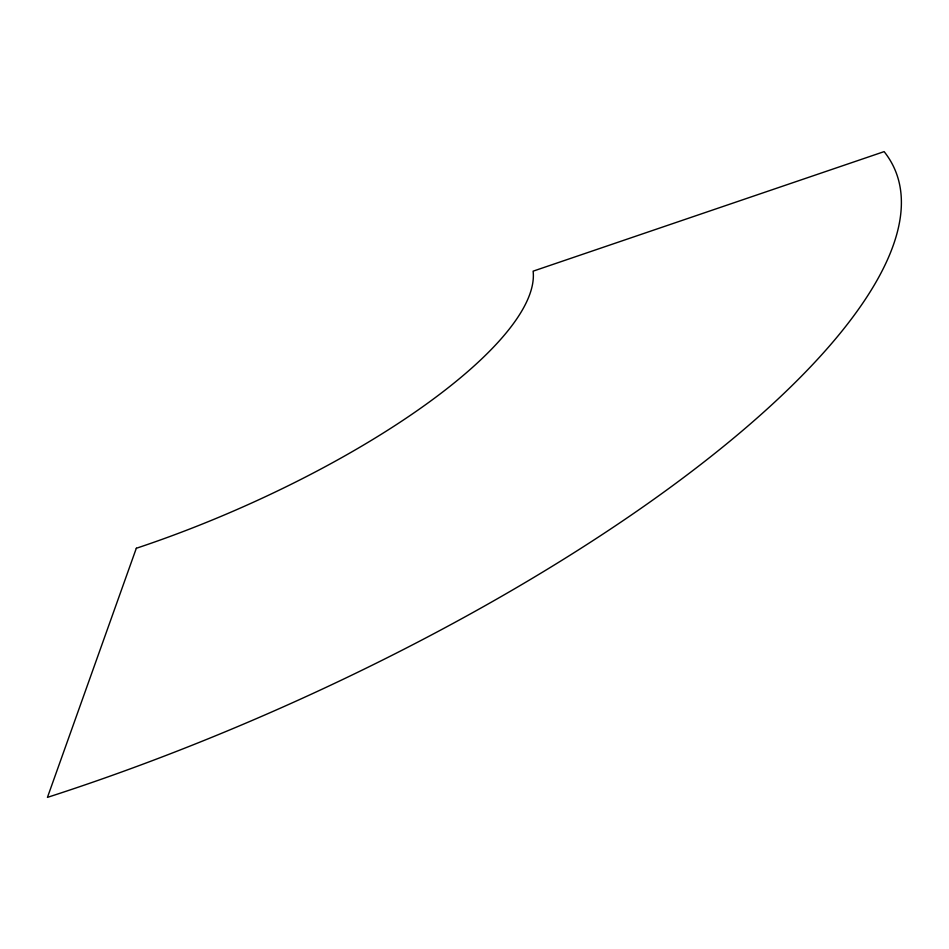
<?xml version="1.0" encoding="UTF-8"?>
<svg xmlns="http://www.w3.org/2000/svg" width="949" height="949" viewBox="0 0 949 949"><rect width="100%" height="100%" fill="white"/><g stroke="black" fill="none" stroke-linecap="round" stroke-linejoin="round"><path stroke-width="1.42" d="M136.324 548.249L47.45 797.362A779.924 244.308 -23.9 0 0 884.124 151.626L533.113 271.165A370.098 110.559 -23.5 0 1 136.348 548.261"/></g></svg>
